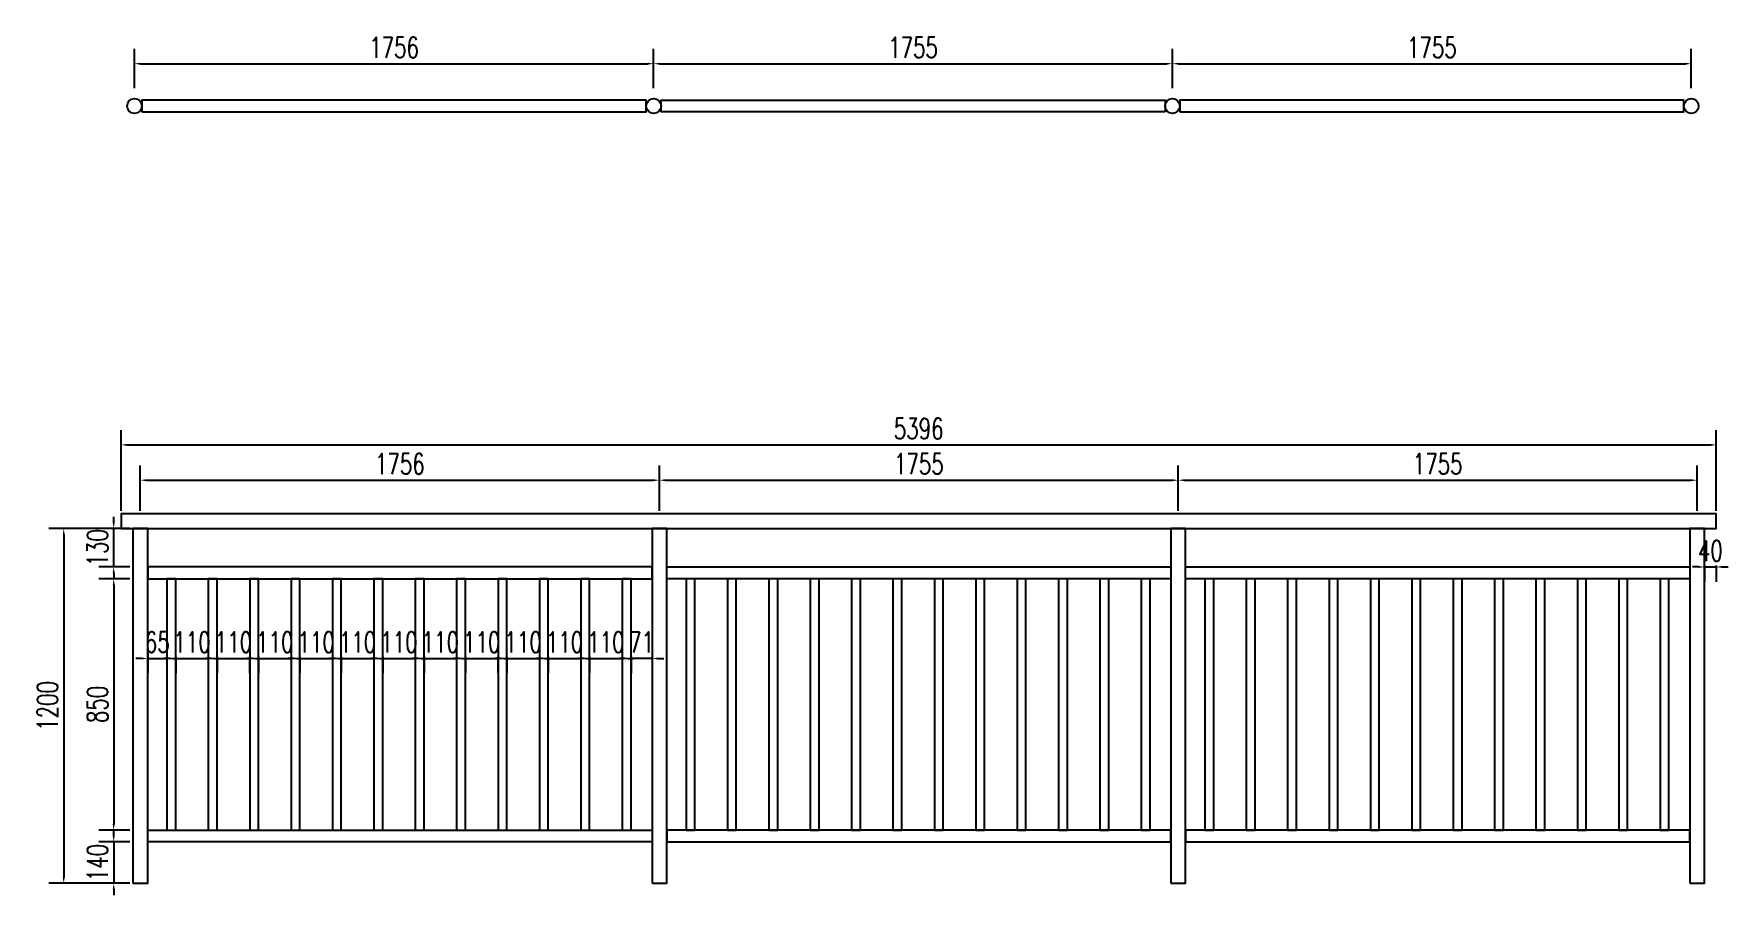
# Model space of a CAD drawing. Header units: millimetres. Extents: x -2430464 to 225692, y -180 to 1805330.
# Drawn here: x -1445424 to -1439693, y 614813 to 617726 of the extents above; entities that cross this region are included whole.
import ezdxf

# ---------------------------------------------------------------- set-up
doc = ezdxf.new("R2010")
doc.units = ezdxf.units.MM
doc.header["$LTSCALE"] = 1000
doc.layers.get('0').update_dxf_attribs({"linetype": 'CONTINUOUS'})
doc.layers.get('DEFPOINTS').update_dxf_attribs({"linetype": 'CONTINUOUS'})
for name, color, linetype in [('W-PLASTIC_RAILINGS塑木栏杆', 6, 'CONTINUOUS'), ('W-WOOD_FLOOR木地板', 30, 'CONTINUOUS'), ('景-通用-文字', 7, 'CONTINUOUS')]:
    doc.layers.add(name, color=color, linetype=linetype)
doc.styles.add('STANDARD_T3', font='simplex.shx', dxfattribs={"width": 0.7, "bigfont": 'gbcbig.shx'})
doc.dimstyles.new('W&&20', dxfattribs={"dimtxt": 70, "dimasz": 20, "dimexe": 50, "dimexo": 60, "dimgap": 20, "dimtad": 1, "dimdec": 0, "dimzin": 0, "dimdsep": 46, "dimtxsty": 'STANDARD_T3', "dimcen": 0.09, "dimclrd": 1, "dimclre": 1, "dimclrt": 7, "dimazin": 2, "dimtfac": 1, "dimtdec": 0, "dimtix": 1, "dimtmove": 2, "dimatfit": 3, "dimfxl": 0, "dimtolj": 1, "dimtzin": 0, "dimarcsym": 0})

# ---------------------------------------------------------------- blocks, each defined once
blk = doc.blocks.new('*U1765')
at = {"layer": 'W-PLASTIC_RAILINGS塑木栏杆'}
blk.add_lwpolyline([(-15, -420), (15, -420), (15, 430), (-15, 430)], close=True, dxfattribs=at)
blk = doc.blocks.new('*U1766')
at = {"layer": 'W-PLASTIC_RAILINGS塑木栏杆', "color": 0, "linetype": 'ByBlock', "lineweight": -2, "transparency": 16777216}
for p in [(0, 0), (140, 0), (280, 0), (420, 0), (560, 0), (700, 0), (840, 0), (980, 0), (1120, 0), (1260, 0), (1400, 0), (1540, 0)]:
    blk.add_blockref('*U1765', p, dxfattribs=at)
blk = doc.blocks.new('*D1785')
at = {"layer": 'DEFPOINTS', "color": 0, "transparency": 16777216}
for p in [(-1445129.2, 616052.8), (-1445323.2, 614852.8), (-1445089.2, 614852.8)]:
    blk.add_point(p, dxfattribs=at)
at = {"layer": 'W-WOOD_FLOOR木地板', "color": 1, "lineweight": -2, "transparency": 16777216}
for p, q in [((-1445189.2, 616052.8), (-1445373.2, 616052.8)), ((-1445323.2, 616032.8), (-1445323.2, 614872.8)), ((-1445149.2, 614852.8), (-1445373.2, 614852.8))]:
    blk.add_line(p, q, dxfattribs=at)
at = {"layer": 'W-WOOD_FLOOR木地板', "color": 1, "transparency": 16777216}
for points in [[(-1445326.5, 616032.8), (-1445319.8, 616032.8), (-1445323.2, 616052.8)], [(-1445326.5, 614872.8), (-1445319.8, 614872.8), (-1445323.2, 614852.8)]]:
    blk.add_solid(points, dxfattribs=at)
at = {"layer": 'W-WOOD_FLOOR木地板', "color": 7, "transparency": 16777216, "insert": (-1445378.2, 615452.8), "char_height": 70, "attachment_point": 5, "rotation": 90, "style": 'STANDARD_T3'}
blk.add_mtext('\\A1;1200', dxfattribs=at)
blk = doc.blocks.new('*D1771')
at = {"layer": 'DEFPOINTS', "color": 0, "transparency": 16777216}
for p in [(-1445039.2, 615882.8), (-1445154.2, 615032.8), (-1445039.2, 615032.8)]:
    blk.add_point(p, dxfattribs=at)
at = {"layer": 'W-WOOD_FLOOR木地板', "color": 1, "lineweight": -2, "transparency": 16777216}
for p, q in [((-1445099.2, 615882.8), (-1445204.2, 615882.8)), ((-1445154.2, 615862.8), (-1445154.2, 615052.8)), ((-1445099.2, 615032.8), (-1445204.2, 615032.8))]:
    blk.add_line(p, q, dxfattribs=at)
at = {"layer": 'W-WOOD_FLOOR木地板', "color": 1, "transparency": 16777216}
for points in [[(-1445157.5, 615862.8), (-1445150.8, 615862.8), (-1445154.2, 615882.8)], [(-1445157.5, 615052.8), (-1445150.8, 615052.8), (-1445154.2, 615032.8)]]:
    blk.add_solid(points, dxfattribs=at)
at = {"layer": 'W-WOOD_FLOOR木地板', "color": 7, "transparency": 16777216, "insert": (-1445209.2, 615457.8), "char_height": 70, "attachment_point": 5, "rotation": 90, "style": 'STANDARD_T3'}
blk.add_mtext('\\A1;850', dxfattribs=at)
blk = doc.blocks.new('*D1772')
at = {"layer": 'DEFPOINTS', "color": 0, "transparency": 16777216}
for p in [(-1445154.2, 616052.8), (-1445039.2, 616052.8), (-1445039.2, 615922.8)]:
    blk.add_point(p, dxfattribs=at)
at = {"layer": 'W-WOOD_FLOOR木地板', "color": 1, "lineweight": -2, "transparency": 16777216}
for p, q in [((-1445154.2, 616072.8), (-1445154.2, 616092.8)), ((-1445099.2, 616052.8), (-1445204.2, 616052.8)), ((-1445154.2, 615922.8), (-1445154.2, 616052.8)), ((-1445099.2, 615922.8), (-1445204.2, 615922.8)), ((-1445154.2, 615902.8), (-1445154.2, 615882.8))]:
    blk.add_line(p, q, dxfattribs=at)
at = {"layer": 'W-WOOD_FLOOR木地板', "color": 1, "transparency": 16777216}
for points in [[(-1445157.5, 616072.8), (-1445150.8, 616072.8), (-1445154.2, 616052.8)], [(-1445157.5, 615902.8), (-1445150.8, 615902.8), (-1445154.2, 615922.8)]]:
    blk.add_solid(points, dxfattribs=at)
at = {"layer": 'W-WOOD_FLOOR木地板', "color": 7, "transparency": 16777216, "insert": (-1445209.2, 615987.8), "char_height": 70, "attachment_point": 5, "rotation": 90, "style": 'STANDARD_T3'}
blk.add_mtext('\\A1;130', dxfattribs=at)
blk = doc.blocks.new('*D1786')
at = {"layer": 'DEFPOINTS', "color": 0, "transparency": 16777216}
for p in [(-1445039.2, 614992.8), (-1445154.1, 614852.8), (-1445039.2, 614852.8)]:
    blk.add_point(p, dxfattribs=at)
at = {"layer": 'W-WOOD_FLOOR木地板', "color": 1, "lineweight": -2, "transparency": 16777216}
for p, q in [((-1445099.2, 614992.8), (-1445204.1, 614992.8)), ((-1445154.1, 615012.8), (-1445154.1, 615032.8)), ((-1445154.1, 614992.8), (-1445154.1, 614852.8)), ((-1445099.2, 614852.8), (-1445204.1, 614852.8)), ((-1445154.1, 614832.8), (-1445154.1, 614812.8))]:
    blk.add_line(p, q, dxfattribs=at)
at = {"layer": 'W-WOOD_FLOOR木地板', "color": 1, "transparency": 16777216}
for points in [[(-1445157.4, 615012.8), (-1445150.8, 615012.8), (-1445154.1, 614992.8)], [(-1445157.4, 614832.8), (-1445150.8, 614832.8), (-1445154.1, 614852.8)]]:
    blk.add_solid(points, dxfattribs=at)
at = {"layer": 'W-WOOD_FLOOR木地板', "color": 7, "transparency": 16777216, "insert": (-1445209.1, 614922.8), "char_height": 70, "attachment_point": 5, "rotation": 90, "style": 'STANDARD_T3'}
blk.add_mtext('\\A1;140', dxfattribs=at)
blk = doc.blocks.new('*D1787')
at = {"layer": 'DEFPOINTS', "color": 0, "transparency": 16777216}
for p in [(-1443308.2, 616216.3), (-1445064.2, 616052.8), (-1443308.2, 616052.8)]:
    blk.add_point(p, dxfattribs=at)
at = {"layer": 'W-WOOD_FLOOR木地板', "color": 1, "lineweight": -2, "transparency": 16777216}
for p, q in [((-1445064.2, 616112.8), (-1445064.2, 616266.3)), ((-1443308.2, 616112.8), (-1443308.2, 616266.3)), ((-1445044.2, 616216.3), (-1443328.2, 616216.3))]:
    blk.add_line(p, q, dxfattribs=at)
at = {"layer": 'W-WOOD_FLOOR木地板', "color": 1, "transparency": 16777216}
for points in [[(-1445044.2, 616219.6), (-1445044.2, 616212.9), (-1445064.2, 616216.3)], [(-1443328.2, 616219.6), (-1443328.2, 616212.9), (-1443308.2, 616216.3)]]:
    blk.add_solid(points, dxfattribs=at)
at = {"layer": 'W-WOOD_FLOOR木地板', "color": 7, "transparency": 16777216, "insert": (-1444186.2, 616271.3), "char_height": 70, "attachment_point": 5, "style": 'STANDARD_T3'}
blk.add_mtext('\\A1;1756', dxfattribs=at)
blk = doc.blocks.new('*D1788')
at = {"layer": 'DEFPOINTS', "color": 0, "transparency": 16777216}
for p in [(-1441553.2, 616216.3), (-1443308.2, 616052.8), (-1441553.2, 616052.8)]:
    blk.add_point(p, dxfattribs=at)
at = {"layer": 'W-WOOD_FLOOR木地板', "color": 1, "lineweight": -2, "transparency": 16777216}
for p, q in [((-1443308.2, 616112.8), (-1443308.2, 616266.3)), ((-1441553.2, 616112.8), (-1441553.2, 616266.3)), ((-1443288.2, 616216.3), (-1441573.2, 616216.3))]:
    blk.add_line(p, q, dxfattribs=at)
at = {"layer": 'W-WOOD_FLOOR木地板', "color": 1, "transparency": 16777216}
for points in [[(-1443288.2, 616219.6), (-1443288.2, 616212.9), (-1443308.2, 616216.3)], [(-1441573.2, 616219.6), (-1441573.2, 616212.9), (-1441553.2, 616216.3)]]:
    blk.add_solid(points, dxfattribs=at)
at = {"layer": 'W-WOOD_FLOOR木地板', "color": 7, "transparency": 16777216, "insert": (-1442430.7, 616271.3), "char_height": 70, "attachment_point": 5, "style": 'STANDARD_T3'}
blk.add_mtext('\\A1;1755', dxfattribs=at)
blk = doc.blocks.new('*D1789')
at = {"layer": 'DEFPOINTS', "color": 0, "transparency": 16777216}
for p in [(-1439798.2, 616216.3), (-1441553.2, 616052.8), (-1439798.2, 616052.8)]:
    blk.add_point(p, dxfattribs=at)
at = {"layer": 'W-WOOD_FLOOR木地板', "color": 1, "lineweight": -2, "transparency": 16777216}
for p, q in [((-1441553.2, 616112.8), (-1441553.2, 616266.3)), ((-1439798.2, 616112.8), (-1439798.2, 616266.3)), ((-1441533.2, 616216.3), (-1439818.2, 616216.3))]:
    blk.add_line(p, q, dxfattribs=at)
at = {"layer": 'W-WOOD_FLOOR木地板', "color": 1, "transparency": 16777216}
for points in [[(-1441533.2, 616219.6), (-1441533.2, 616212.9), (-1441553.2, 616216.3)], [(-1439818.2, 616219.6), (-1439818.2, 616212.9), (-1439798.2, 616216.3)]]:
    blk.add_solid(points, dxfattribs=at)
at = {"layer": 'W-WOOD_FLOOR木地板', "color": 7, "transparency": 16777216, "insert": (-1440675.7, 616271.3), "char_height": 70, "attachment_point": 5, "style": 'STANDARD_T3'}
blk.add_mtext('\\A1;1755', dxfattribs=at)
blk = doc.blocks.new('*D1790')
at = {"layer": 'DEFPOINTS', "color": 0, "transparency": 16777216}
for p in [(-1445039.2, 615690.3), (-1444974.2, 615690.3), (-1444974.2, 615613.3)]:
    blk.add_point(p, dxfattribs=at)
at = {"layer": 'W-WOOD_FLOOR木地板', "color": 1, "lineweight": -2, "transparency": 16777216}
for p, q in [((-1445039.2, 615630.3), (-1445039.2, 615563.3)), ((-1444974.2, 615630.3), (-1444974.2, 615563.3)), ((-1445059.2, 615613.3), (-1445079.2, 615613.3)), ((-1445039.2, 615613.3), (-1444974.2, 615613.3)), ((-1444954.2, 615613.3), (-1444934.2, 615613.3))]:
    blk.add_line(p, q, dxfattribs=at)
at = {"layer": 'W-WOOD_FLOOR木地板', "color": 1, "transparency": 16777216}
for points in [[(-1445059.2, 615616.6), (-1445059.2, 615609.9), (-1445039.2, 615613.3)], [(-1444954.2, 615616.6), (-1444954.2, 615609.9), (-1444974.2, 615613.3)]]:
    blk.add_solid(points, dxfattribs=at)
at = {"layer": 'W-WOOD_FLOOR木地板', "color": 7, "transparency": 16777216, "insert": (-1445006.7, 615668.3), "char_height": 70, "attachment_point": 5, "style": 'STANDARD_T3'}
blk.add_mtext('\\A1;65', dxfattribs=at)
blk = doc.blocks.new('*D1773')
at = {"layer": 'DEFPOINTS', "color": 0, "transparency": 16777216}
for p in [(-1443684.2, 615737.2), (-1443574.2, 615737.2), (-1443574.2, 615613.3)]:
    blk.add_point(p, dxfattribs=at)
at = {"layer": '景-通用-文字', "color": 1, "lineweight": -2, "transparency": 16777216}
for p, q in [((-1443684.2, 615618.3), (-1443684.2, 615563.3)), ((-1443574.2, 615618.3), (-1443574.2, 615563.3)), ((-1443704.2, 615613.3), (-1443724.2, 615613.3)), ((-1443684.2, 615613.3), (-1443574.2, 615613.3)), ((-1443554.2, 615613.3), (-1443534.2, 615613.3))]:
    blk.add_line(p, q, dxfattribs=at)
at = {"layer": '景-通用-文字', "color": 1, "transparency": 16777216}
for points in [[(-1443704.2, 615616.6), (-1443704.2, 615609.9), (-1443684.2, 615613.3)], [(-1443554.2, 615616.6), (-1443554.2, 615609.9), (-1443574.2, 615613.3)]]:
    blk.add_solid(points, dxfattribs=at)
at = {"layer": '景-通用-文字', "color": 7, "transparency": 16777216, "insert": (-1443629.2, 615668.3), "char_height": 70, "attachment_point": 5, "style": 'STANDARD_T3'}
blk.add_mtext('\\A1;110', dxfattribs=at)
blk = doc.blocks.new('*D1774')
at = {"layer": 'DEFPOINTS', "color": 0, "transparency": 16777216}
for p in [(-1443544.2, 615736.2), (-1443434.2, 615736.2), (-1443434.2, 615613.3)]:
    blk.add_point(p, dxfattribs=at)
at = {"layer": '景-通用-文字', "color": 1, "lineweight": -2, "transparency": 16777216}
for p, q in [((-1443544.2, 615618.3), (-1443544.2, 615563.3)), ((-1443434.2, 615618.3), (-1443434.2, 615563.3)), ((-1443564.2, 615613.3), (-1443584.2, 615613.3)), ((-1443544.2, 615613.3), (-1443434.2, 615613.3)), ((-1443414.2, 615613.3), (-1443394.2, 615613.3))]:
    blk.add_line(p, q, dxfattribs=at)
at = {"layer": '景-通用-文字', "color": 1, "transparency": 16777216}
for points in [[(-1443564.2, 615616.6), (-1443564.2, 615609.9), (-1443544.2, 615613.3)], [(-1443414.2, 615616.6), (-1443414.2, 615609.9), (-1443434.2, 615613.3)]]:
    blk.add_solid(points, dxfattribs=at)
at = {"layer": '景-通用-文字', "color": 7, "transparency": 16777216, "insert": (-1443489.2, 615668.3), "char_height": 70, "attachment_point": 5, "style": 'STANDARD_T3'}
blk.add_mtext('\\A1;110', dxfattribs=at)
blk = doc.blocks.new('*D1775')
at = {"layer": 'DEFPOINTS', "color": 0, "transparency": 16777216}
for p in [(-1443404.2, 615733.5), (-1443333.2, 615733.5), (-1443404.2, 615613.3)]:
    blk.add_point(p, dxfattribs=at)
at = {"layer": 'W-PLASTIC_RAILINGS塑木栏杆', "color": 1, "lineweight": -2, "transparency": 16777216}
for p, q in [((-1443404.2, 615618.3), (-1443404.2, 615563.3)), ((-1443333.2, 615618.3), (-1443333.2, 615563.3)), ((-1443424.2, 615613.3), (-1443444.2, 615613.3)), ((-1443333.2, 615613.3), (-1443404.2, 615613.3)), ((-1443313.2, 615613.3), (-1443293.2, 615613.3))]:
    blk.add_line(p, q, dxfattribs=at)
at = {"layer": 'W-PLASTIC_RAILINGS塑木栏杆', "color": 1, "transparency": 16777216}
for points in [[(-1443424.2, 615616.6), (-1443424.2, 615609.9), (-1443404.2, 615613.3)], [(-1443313.2, 615616.6), (-1443313.2, 615609.9), (-1443333.2, 615613.3)]]:
    blk.add_solid(points, dxfattribs=at)
at = {"layer": 'W-PLASTIC_RAILINGS塑木栏杆', "color": 7, "transparency": 16777216, "insert": (-1443368.7, 615668.3), "char_height": 70, "attachment_point": 5, "style": 'STANDARD_T3'}
blk.add_mtext('\\A1;71', dxfattribs=at)
blk = doc.blocks.new('*D1778')
at = {"layer": 'DEFPOINTS', "color": 0, "transparency": 16777216}
for p in [(-1443824.2, 615737.2), (-1443714.2, 615737.2), (-1443714.2, 615613.3)]:
    blk.add_point(p, dxfattribs=at)
at = {"layer": '景-通用-文字', "color": 1, "lineweight": -2, "transparency": 16777216}
for p, q in [((-1443824.2, 615618.3), (-1443824.2, 615563.3)), ((-1443714.2, 615618.3), (-1443714.2, 615563.3)), ((-1443844.2, 615613.3), (-1443864.2, 615613.3)), ((-1443824.2, 615613.3), (-1443714.2, 615613.3)), ((-1443694.2, 615613.3), (-1443674.2, 615613.3))]:
    blk.add_line(p, q, dxfattribs=at)
at = {"layer": '景-通用-文字', "color": 1, "transparency": 16777216}
for points in [[(-1443844.2, 615616.6), (-1443844.2, 615609.9), (-1443824.2, 615613.3)], [(-1443694.2, 615616.6), (-1443694.2, 615609.9), (-1443714.2, 615613.3)]]:
    blk.add_solid(points, dxfattribs=at)
at = {"layer": '景-通用-文字', "color": 7, "transparency": 16777216, "insert": (-1443769.2, 615668.3), "char_height": 70, "attachment_point": 5, "style": 'STANDARD_T3'}
blk.add_mtext('\\A1;110', dxfattribs=at)
blk = doc.blocks.new('*D1779')
at = {"layer": 'DEFPOINTS', "color": 0, "transparency": 16777216}
for p in [(-1443964.2, 615737.2), (-1443854.2, 615737.2), (-1443854.2, 615613.3)]:
    blk.add_point(p, dxfattribs=at)
at = {"layer": '景-通用-文字', "color": 1, "lineweight": -2, "transparency": 16777216}
for p, q in [((-1443964.2, 615618.3), (-1443964.2, 615563.3)), ((-1443854.2, 615618.3), (-1443854.2, 615563.3)), ((-1443984.2, 615613.3), (-1444004.2, 615613.3)), ((-1443964.2, 615613.3), (-1443854.2, 615613.3)), ((-1443834.2, 615613.3), (-1443814.2, 615613.3))]:
    blk.add_line(p, q, dxfattribs=at)
at = {"layer": '景-通用-文字', "color": 1, "transparency": 16777216}
for points in [[(-1443984.2, 615616.6), (-1443984.2, 615609.9), (-1443964.2, 615613.3)], [(-1443834.2, 615616.6), (-1443834.2, 615609.9), (-1443854.2, 615613.3)]]:
    blk.add_solid(points, dxfattribs=at)
at = {"layer": '景-通用-文字', "color": 7, "transparency": 16777216, "insert": (-1443909.2, 615668.3), "char_height": 70, "attachment_point": 5, "style": 'STANDARD_T3'}
blk.add_mtext('\\A1;110', dxfattribs=at)
blk = doc.blocks.new('*D1780')
at = {"layer": 'DEFPOINTS', "color": 0, "transparency": 16777216}
for p in [(-1444104.2, 615737.2), (-1443994.2, 615737.2), (-1443994.2, 615613.3)]:
    blk.add_point(p, dxfattribs=at)
at = {"layer": '景-通用-文字', "color": 1, "lineweight": -2, "transparency": 16777216}
for p, q in [((-1444104.2, 615618.3), (-1444104.2, 615563.3)), ((-1443994.2, 615618.3), (-1443994.2, 615563.3)), ((-1444124.2, 615613.3), (-1444144.2, 615613.3)), ((-1444104.2, 615613.3), (-1443994.2, 615613.3)), ((-1443974.2, 615613.3), (-1443954.2, 615613.3))]:
    blk.add_line(p, q, dxfattribs=at)
at = {"layer": '景-通用-文字', "color": 1, "transparency": 16777216}
for points in [[(-1444124.2, 615616.6), (-1444124.2, 615609.9), (-1444104.2, 615613.3)], [(-1443974.2, 615616.6), (-1443974.2, 615609.9), (-1443994.2, 615613.3)]]:
    blk.add_solid(points, dxfattribs=at)
at = {"layer": '景-通用-文字', "color": 7, "transparency": 16777216, "insert": (-1444049.2, 615668.3), "char_height": 70, "attachment_point": 5, "style": 'STANDARD_T3'}
blk.add_mtext('\\A1;110', dxfattribs=at)
blk = doc.blocks.new('*D1781')
at = {"layer": 'DEFPOINTS', "color": 0, "transparency": 16777216}
for p in [(-1444244.2, 615737.2), (-1444134.2, 615737.2), (-1444134.2, 615613.3)]:
    blk.add_point(p, dxfattribs=at)
at = {"layer": '景-通用-文字', "color": 1, "lineweight": -2, "transparency": 16777216}
for p, q in [((-1444244.2, 615618.3), (-1444244.2, 615563.3)), ((-1444134.2, 615618.3), (-1444134.2, 615563.3)), ((-1444264.2, 615613.3), (-1444284.2, 615613.3)), ((-1444244.2, 615613.3), (-1444134.2, 615613.3)), ((-1444114.2, 615613.3), (-1444094.2, 615613.3))]:
    blk.add_line(p, q, dxfattribs=at)
at = {"layer": '景-通用-文字', "color": 1, "transparency": 16777216}
for points in [[(-1444264.2, 615616.6), (-1444264.2, 615609.9), (-1444244.2, 615613.3)], [(-1444114.2, 615616.6), (-1444114.2, 615609.9), (-1444134.2, 615613.3)]]:
    blk.add_solid(points, dxfattribs=at)
at = {"layer": '景-通用-文字', "color": 7, "transparency": 16777216, "insert": (-1444189.2, 615668.3), "char_height": 70, "attachment_point": 5, "style": 'STANDARD_T3'}
blk.add_mtext('\\A1;110', dxfattribs=at)
blk = doc.blocks.new('*D1782')
at = {"layer": 'DEFPOINTS', "color": 0, "transparency": 16777216}
for p in [(-1444384.2, 615737.2), (-1444274.2, 615737.2), (-1444274.2, 615613.3)]:
    blk.add_point(p, dxfattribs=at)
at = {"layer": '景-通用-文字', "color": 1, "lineweight": -2, "transparency": 16777216}
for p, q in [((-1444384.2, 615618.3), (-1444384.2, 615563.3)), ((-1444274.2, 615618.3), (-1444274.2, 615563.3)), ((-1444404.2, 615613.3), (-1444424.2, 615613.3)), ((-1444384.2, 615613.3), (-1444274.2, 615613.3)), ((-1444254.2, 615613.3), (-1444234.2, 615613.3))]:
    blk.add_line(p, q, dxfattribs=at)
at = {"layer": '景-通用-文字', "color": 1, "transparency": 16777216}
for points in [[(-1444404.2, 615616.6), (-1444404.2, 615609.9), (-1444384.2, 615613.3)], [(-1444254.2, 615616.6), (-1444254.2, 615609.9), (-1444274.2, 615613.3)]]:
    blk.add_solid(points, dxfattribs=at)
at = {"layer": '景-通用-文字', "color": 7, "transparency": 16777216, "insert": (-1444329.2, 615668.3), "char_height": 70, "attachment_point": 5, "style": 'STANDARD_T3'}
blk.add_mtext('\\A1;110', dxfattribs=at)
blk = doc.blocks.new('*D1783')
at = {"layer": 'DEFPOINTS', "color": 0, "transparency": 16777216}
for p in [(-1444524.2, 615737.2), (-1444414.2, 615737.2), (-1444414.2, 615613.3)]:
    blk.add_point(p, dxfattribs=at)
at = {"layer": '景-通用-文字', "color": 1, "lineweight": -2, "transparency": 16777216}
for p, q in [((-1444524.2, 615618.3), (-1444524.2, 615563.3)), ((-1444414.2, 615618.3), (-1444414.2, 615563.3)), ((-1444544.2, 615613.3), (-1444564.2, 615613.3)), ((-1444524.2, 615613.3), (-1444414.2, 615613.3)), ((-1444394.2, 615613.3), (-1444374.2, 615613.3))]:
    blk.add_line(p, q, dxfattribs=at)
at = {"layer": '景-通用-文字', "color": 1, "transparency": 16777216}
for points in [[(-1444544.2, 615616.6), (-1444544.2, 615609.9), (-1444524.2, 615613.3)], [(-1444394.2, 615616.6), (-1444394.2, 615609.9), (-1444414.2, 615613.3)]]:
    blk.add_solid(points, dxfattribs=at)
at = {"layer": '景-通用-文字', "color": 7, "transparency": 16777216, "insert": (-1444469.2, 615668.3), "char_height": 70, "attachment_point": 5, "style": 'STANDARD_T3'}
blk.add_mtext('\\A1;110', dxfattribs=at)
blk = doc.blocks.new('*D1784')
at = {"layer": 'DEFPOINTS', "color": 0, "transparency": 16777216}
for p in [(-1444664.2, 615737.2), (-1444554.2, 615737.2), (-1444554.2, 615613.3)]:
    blk.add_point(p, dxfattribs=at)
at = {"layer": '景-通用-文字', "color": 1, "lineweight": -2, "transparency": 16777216}
for p, q in [((-1444664.2, 615618.3), (-1444664.2, 615563.3)), ((-1444554.2, 615618.3), (-1444554.2, 615563.3)), ((-1444684.2, 615613.3), (-1444704.2, 615613.3)), ((-1444664.2, 615613.3), (-1444554.2, 615613.3)), ((-1444534.2, 615613.3), (-1444514.2, 615613.3))]:
    blk.add_line(p, q, dxfattribs=at)
at = {"layer": '景-通用-文字', "color": 1, "transparency": 16777216}
for points in [[(-1444684.2, 615616.6), (-1444684.2, 615609.9), (-1444664.2, 615613.3)], [(-1444534.2, 615616.6), (-1444534.2, 615609.9), (-1444554.2, 615613.3)]]:
    blk.add_solid(points, dxfattribs=at)
at = {"layer": '景-通用-文字', "color": 7, "transparency": 16777216, "insert": (-1444609.2, 615668.3), "char_height": 70, "attachment_point": 5, "style": 'STANDARD_T3'}
blk.add_mtext('\\A1;110', dxfattribs=at)
blk = doc.blocks.new('*D1776')
at = {"layer": 'DEFPOINTS', "color": 0, "transparency": 16777216}
for p in [(-1444804.2, 615737.2), (-1444694.2, 615737.2), (-1444694.2, 615613.3)]:
    blk.add_point(p, dxfattribs=at)
at = {"layer": '景-通用-文字', "color": 1, "lineweight": -2, "transparency": 16777216}
for p, q in [((-1444804.2, 615618.3), (-1444804.2, 615563.3)), ((-1444694.2, 615618.3), (-1444694.2, 615563.3)), ((-1444824.2, 615613.3), (-1444844.2, 615613.3)), ((-1444804.2, 615613.3), (-1444694.2, 615613.3)), ((-1444674.2, 615613.3), (-1444654.2, 615613.3))]:
    blk.add_line(p, q, dxfattribs=at)
at = {"layer": '景-通用-文字', "color": 1, "transparency": 16777216}
for points in [[(-1444824.2, 615616.6), (-1444824.2, 615609.9), (-1444804.2, 615613.3)], [(-1444674.2, 615616.6), (-1444674.2, 615609.9), (-1444694.2, 615613.3)]]:
    blk.add_solid(points, dxfattribs=at)
at = {"layer": '景-通用-文字', "color": 7, "transparency": 16777216, "insert": (-1444749.2, 615668.3), "char_height": 70, "attachment_point": 5, "style": 'STANDARD_T3'}
blk.add_mtext('\\A1;110', dxfattribs=at)
blk = doc.blocks.new('*D1777')
at = {"layer": 'DEFPOINTS', "color": 0, "transparency": 16777216}
for p in [(-1444944.2, 615737.2), (-1444834.2, 615737.2), (-1444834.2, 615613.3)]:
    blk.add_point(p, dxfattribs=at)
at = {"layer": '景-通用-文字', "color": 1, "lineweight": -2, "transparency": 16777216}
for p, q in [((-1444944.2, 615618.3), (-1444944.2, 615563.3)), ((-1444834.2, 615618.3), (-1444834.2, 615563.3)), ((-1444964.2, 615613.3), (-1444984.2, 615613.3)), ((-1444944.2, 615613.3), (-1444834.2, 615613.3)), ((-1444814.2, 615613.3), (-1444794.2, 615613.3))]:
    blk.add_line(p, q, dxfattribs=at)
at = {"layer": '景-通用-文字', "color": 1, "transparency": 16777216}
for points in [[(-1444964.2, 615616.6), (-1444964.2, 615609.9), (-1444944.2, 615613.3)], [(-1444814.2, 615616.6), (-1444814.2, 615609.9), (-1444834.2, 615613.3)]]:
    blk.add_solid(points, dxfattribs=at)
at = {"layer": '景-通用-文字', "color": 7, "transparency": 16777216, "insert": (-1444889.2, 615668.3), "char_height": 70, "attachment_point": 5, "style": 'STANDARD_T3'}
blk.add_mtext('\\A1;110', dxfattribs=at)
blk = doc.blocks.new('*U1767')
at = {"layer": 'W-PLASTIC_RAILINGS塑木栏杆'}
blk.add_lwpolyline([(-15, -420), (15, -420), (15, 430), (-15, 430)], close=True, dxfattribs=at)
blk = doc.blocks.new('*U1768')
at = {"layer": 'W-PLASTIC_RAILINGS塑木栏杆', "color": 0, "linetype": 'ByBlock', "lineweight": -2, "transparency": 16777216}
for p in [(0, 0), (140, 0), (280, 0), (420, 0), (560, 0), (700, 0), (840, 0), (980, 0), (1120, 0), (1260, 0), (1400, 0), (1540, 0)]:
    blk.add_blockref('*U1767', p, dxfattribs=at)
blk = doc.blocks.new('*U1769')
at = {"layer": 'W-PLASTIC_RAILINGS塑木栏杆'}
blk.add_lwpolyline([(-15, -420), (15, -420), (15, 430), (-15, 430)], close=True, dxfattribs=at)
blk = doc.blocks.new('*U1770')
at = {"layer": 'W-PLASTIC_RAILINGS塑木栏杆', "color": 0, "linetype": 'ByBlock', "lineweight": -2, "transparency": 16777216}
for p in [(0, 0), (140, 0), (280, 0), (420, 0), (560, 0), (700, 0), (840, 0), (980, 0), (1120, 0), (1260, 0), (1400, 0), (1540, 0)]:
    blk.add_blockref('*U1769', p, dxfattribs=at)
blk = doc.blocks.new('*D2164')
at = {"color": 1, "lineweight": -2, "transparency": 16777216}
for p, q in [((-1439793.2, 615922.8), (-1439813.2, 615922.8)), ((-1439773.2, 615927.8), (-1439773.2, 615872.8)), ((-1439773.2, 615922.8), (-1439733.2, 615922.8)), ((-1439733.2, 615927.8), (-1439733.2, 615872.8)), ((-1439713.2, 615922.8), (-1439693.2, 615922.8))]:
    blk.add_line(p, q, dxfattribs=at)
at = {"color": 1, "transparency": 16777216}
for points in [[(-1439793.2, 615926.1), (-1439793.2, 615919.4), (-1439773.2, 615922.8)], [(-1439713.2, 615926.1), (-1439713.2, 615919.4), (-1439733.2, 615922.8)]]:
    blk.add_solid(points, dxfattribs=at)
at = {"layer": 'DEFPOINTS', "color": 0, "transparency": 16777216}
for p in [(-1439773.2, 616052.8), (-1439733.2, 616052.8), (-1439733.2, 615922.8)]:
    blk.add_point(p, dxfattribs=at)
at = {"color": 7, "transparency": 16777216, "insert": (-1439753.2, 615977.8), "char_height": 70, "attachment_point": 5, "style": 'STANDARD_T3'}
blk.add_mtext('\\A1;40', dxfattribs=at)
blk = doc.blocks.new('*D2165')
at = {"layer": 'DEFPOINTS', "color": 0, "transparency": 16777216}
for p in [(-1439733.2, 616335.7), (-1445129.2, 616052.8), (-1439733.2, 616052.8)]:
    blk.add_point(p, dxfattribs=at)
at = {"layer": 'W-WOOD_FLOOR木地板', "color": 1, "lineweight": -2, "transparency": 16777216}
for p, q in [((-1445129.2, 616112.8), (-1445129.2, 616385.7)), ((-1439733.2, 616112.8), (-1439733.2, 616385.7)), ((-1445109.2, 616335.7), (-1439753.2, 616335.7))]:
    blk.add_line(p, q, dxfattribs=at)
at = {"layer": 'W-WOOD_FLOOR木地板', "color": 1, "transparency": 16777216}
for points in [[(-1445109.2, 616339.1), (-1445109.2, 616332.4), (-1445129.2, 616335.7)], [(-1439753.2, 616339.1), (-1439753.2, 616332.4), (-1439733.2, 616335.7)]]:
    blk.add_solid(points, dxfattribs=at)
at = {"layer": 'W-WOOD_FLOOR木地板', "color": 7, "transparency": 16777216, "insert": (-1442431.2, 616390.7), "char_height": 70, "attachment_point": 5, "style": 'STANDARD_T3'}
blk.add_mtext('\\A1;5396', dxfattribs=at)
blk = doc.blocks.new('*D2272')
at = {"color": 1, "lineweight": -2, "transparency": 16777216}
for p, q in [((-1445083.8, 617542), (-1445083.8, 617675.2)), ((-1445063.8, 617625.2), (-1443347.8, 617625.2)), ((-1443327.8, 617542), (-1443327.8, 617675.2))]:
    blk.add_line(p, q, dxfattribs=at)
at = {"color": 1, "transparency": 16777216}
for points in [[(-1445063.8, 617628.5), (-1445063.8, 617621.8), (-1445083.8, 617625.2)], [(-1443347.8, 617628.5), (-1443347.8, 617621.8), (-1443327.8, 617625.2)]]:
    blk.add_solid(points, dxfattribs=at)
at = {"layer": 'DEFPOINTS', "color": 0, "transparency": 16777216}
for p in [(-1443327.8, 617625.2), (-1445083.8, 617482), (-1443327.8, 617482)]:
    blk.add_point(p, dxfattribs=at)
at = {"color": 7, "transparency": 16777216, "insert": (-1444205.8, 617680.2), "char_height": 70, "attachment_point": 5, "style": 'STANDARD_T3'}
blk.add_mtext('\\A1;1756', dxfattribs=at)
blk = doc.blocks.new('*D2273')
at = {"color": 1, "lineweight": -2, "transparency": 16777216}
for p, q in [((-1443327.8, 617542), (-1443327.8, 617675.2)), ((-1443307.8, 617625.2), (-1441592.8, 617625.2)), ((-1441572.8, 617542), (-1441572.8, 617675.2))]:
    blk.add_line(p, q, dxfattribs=at)
at = {"color": 1, "transparency": 16777216}
for points in [[(-1443307.8, 617628.5), (-1443307.8, 617621.8), (-1443327.8, 617625.2)], [(-1441592.8, 617628.5), (-1441592.8, 617621.8), (-1441572.8, 617625.2)]]:
    blk.add_solid(points, dxfattribs=at)
at = {"layer": 'DEFPOINTS', "color": 0, "transparency": 16777216}
for p in [(-1441572.8, 617625.2), (-1443327.8, 617482), (-1441572.8, 617482)]:
    blk.add_point(p, dxfattribs=at)
at = {"color": 7, "transparency": 16777216, "insert": (-1442450.3, 617680.2), "char_height": 70, "attachment_point": 5, "style": 'STANDARD_T3'}
blk.add_mtext('\\A1;1755', dxfattribs=at)
blk = doc.blocks.new('*D2274')
at = {"color": 1, "lineweight": -2, "transparency": 16777216}
for p, q in [((-1441572.8, 617542), (-1441572.8, 617675.2)), ((-1441552.8, 617625.2), (-1439837.8, 617625.2)), ((-1439817.8, 617542), (-1439817.8, 617675.2))]:
    blk.add_line(p, q, dxfattribs=at)
at = {"color": 1, "transparency": 16777216}
for points in [[(-1441552.8, 617628.5), (-1441552.8, 617621.8), (-1441572.8, 617625.2)], [(-1439837.8, 617628.5), (-1439837.8, 617621.8), (-1439817.8, 617625.2)]]:
    blk.add_solid(points, dxfattribs=at)
at = {"layer": 'DEFPOINTS', "color": 0, "transparency": 16777216}
for p in [(-1439817.8, 617625.2), (-1441572.8, 617482), (-1439817.8, 617482)]:
    blk.add_point(p, dxfattribs=at)
at = {"color": 7, "transparency": 16777216, "insert": (-1440695.3, 617680.2), "char_height": 70, "attachment_point": 5, "style": 'STANDARD_T3'}
blk.add_mtext('\\A1;1755', dxfattribs=at)

msp = doc.modelspace()

# ---------------------------------------------------------------- linework, layer by layer
at = {"layer": 'W-PLASTIC_RAILINGS塑木栏杆'}
for points in [[(-1445058.8, 617462.05), (-1443352.8, 617462.05), (-1443352.8, 617502.05), (-1445058.8, 617502.05)], [(-1441597.8, 617462.05), (-1443302.8, 617462.05), (-1443302.8, 617502.05), (-1441597.8, 617502.05)], [(-1441547.8, 617462.05), (-1439842.8, 617462.05), (-1439842.8, 617502.05), (-1441547.8, 617502.05)], [(-1445129.16, 616052.76), (-1439733.16, 616052.76), (-1439733.16, 616102.76), (-1445129.16, 616102.76)], [(-1445089.16, 614852.76), (-1445039.16, 614852.76), (-1445039.16, 616052.76), (-1445089.16, 616052.76)], [(-1443333.16, 614852.76), (-1443283.16, 614852.76), (-1443283.16, 616052.76), (-1443333.16, 616052.76)], [(-1441578.16, 614852.76), (-1441528.16, 614852.76), (-1441528.16, 616052.76), (-1441578.16, 616052.76)], [(-1439823.16, 614852.76), (-1439773.16, 614852.76), (-1439773.16, 616052.76), (-1439823.16, 616052.76)], [(-1445039.16, 615882.76), (-1443333.16, 615882.76), (-1443333.16, 615922.76), (-1445039.16, 615922.76)], [(-1441578.16, 615882.76), (-1443283.16, 615882.76), (-1443283.16, 615922.76), (-1441578.16, 615922.76)], [(-1439823.16, 615882.76), (-1441528.16, 615882.76), (-1441528.16, 615922.76), (-1439823.16, 615922.76)], [(-1445039.16, 615032.76), (-1443333.16, 615032.76), (-1443333.16, 614992.76), (-1445039.16, 614992.76)], [(-1441578.16, 615032.76), (-1443283.16, 615032.76), (-1443283.16, 614992.76), (-1441578.16, 614992.76)], [(-1439823.16, 615032.76), (-1441528.16, 615032.76), (-1441528.16, 614992.76), (-1439823.16, 614992.76)]]:
    msp.add_lwpolyline(points, close=True, dxfattribs=at)
for centre in [(-1445083.8, 617482.05), (-1443327.8, 617482.05), (-1441572.8, 617482.05), (-1439817.8, 617482.05)]:
    msp.add_circle(centre, 25, dxfattribs=at)

# ---------------------------------------------------------------- block references
for name, p in [('*U1766', (-1444959.16, 615452.76)), ('*U1768', (-1443203.16, 615452.76)), ('*U1770', (-1441448.16, 615452.76))]:
    msp.add_blockref(name, p, dxfattribs=at)

# ---------------------------------------------------------------- dimensions: what is measured, and where the dimension line sits
for base, p1, p2, picture, middle in [((-1443327.8, 617625.18), (-1445083.8, 617482.05), (-1443327.8, 617482.05), '*D2272', (-1444205.8, 617680.18)), ((-1441572.8, 617625.18), (-1443327.8, 617482.05), (-1441572.8, 617482.05), '*D2273', (-1442450.3, 617680.18)), ((-1439817.8, 617625.18), (-1441572.8, 617482.05), (-1439817.8, 617482.05), '*D2274', (-1440695.3, 617680.18))]:
    dim = msp.add_linear_dim(base=base, p1=p1, p2=p2, dimstyle='W&&20')
    dim.commit()
    dim.dimension.update_dxf_attribs({"geometry": picture, "text_midpoint": middle})
at = {"color": 1}
dim = msp.add_linear_dim(base=(-1439733.16, 615922.76), p1=(-1439773.16, 616052.76), p2=(-1439733.16, 616052.76), dimstyle='W&&20', override={"dimfxl": 5, "dimfxlon": 1, "dimarcsym": 2}, dxfattribs=at)
dim.commit()
dim.dimension.update_dxf_attribs({"geometry": '*D2164', "text_midpoint": (-1439753.16, 615977.76)})
at = {"layer": 'W-PLASTIC_RAILINGS塑木栏杆', "color": 3}
dim = msp.add_linear_dim(base=(-1443404.16, 615613.26), p1=(-1443333.16, 615733.53), p2=(-1443404.16, 615733.53), dimstyle='W&&20', override={"dimfxl": 5, "dimfxlon": 1, "dimarcsym": 2}, dxfattribs=at)
dim.commit()
dim.dimension.update_dxf_attribs({"geometry": '*D1775', "text_midpoint": (-1443368.66, 615668.26)})
at = {"layer": 'W-WOOD_FLOOR木地板'}
for base, p1, p2, picture, middle in [((-1439733.16, 616335.72), (-1445129.16, 616052.76), (-1439733.16, 616052.76), '*D2165', (-1442431.16, 616390.72)), ((-1443308.16, 616216.26), (-1445064.16, 616052.76), (-1443308.16, 616052.76), '*D1787', (-1444186.16, 616271.26)), ((-1441553.16, 616216.26), (-1443308.16, 616052.76), (-1441553.16, 616052.76), '*D1788', (-1442430.66, 616271.26)), ((-1439798.16, 616216.26), (-1441553.16, 616052.76), (-1439798.16, 616052.76), '*D1789', (-1440675.66, 616271.26)), ((-1444974.16, 615613.26), (-1445039.16, 615690.26), (-1444974.16, 615690.26), '*D1790', (-1445006.66, 615668.26))]:
    dim = msp.add_linear_dim(base=base, p1=p1, p2=p2, dimstyle='W&&20', dxfattribs=at)
    dim.commit()
    dim.dimension.update_dxf_attribs({"geometry": picture, "text_midpoint": middle})
for base, p1, p2, picture, middle in [((-1445154.16, 616052.76), (-1445039.16, 615922.76), (-1445039.16, 616052.76), '*D1772', (-1445209.16, 615987.76)), ((-1445323.16, 614852.76), (-1445129.16, 616052.76), (-1445089.16, 614852.76), '*D1785', (-1445378.16, 615452.76)), ((-1445154.16, 615032.76), (-1445039.16, 615882.76), (-1445039.16, 615032.76), '*D1771', (-1445209.16, 615457.76)), ((-1445154.1, 614852.76), (-1445039.16, 614992.76), (-1445039.16, 614852.76), '*D1786', (-1445209.1, 614922.76))]:
    dim = msp.add_linear_dim(base=base, p1=p1, p2=p2, angle=90, dimstyle='W&&20', dxfattribs=at)
    dim.commit()
    dim.dimension.update_dxf_attribs({"geometry": picture, "text_midpoint": middle})
at = {"layer": '景-通用-文字', "color": 3}
for base, p1, p2, picture, middle in [((-1444834.16, 615613.26), (-1444944.16, 615737.17), (-1444834.16, 615737.17), '*D1777', (-1444889.16, 615668.26)), ((-1444694.16, 615613.26), (-1444804.16, 615737.17), (-1444694.16, 615737.17), '*D1776', (-1444749.16, 615668.26)), ((-1444554.16, 615613.26), (-1444664.16, 615737.17), (-1444554.16, 615737.17), '*D1784', (-1444609.16, 615668.26)), ((-1444414.16, 615613.26), (-1444524.16, 615737.17), (-1444414.16, 615737.17), '*D1783', (-1444469.16, 615668.26)), ((-1444274.16, 615613.26), (-1444384.16, 615737.17), (-1444274.16, 615737.17), '*D1782', (-1444329.16, 615668.26)), ((-1444134.16, 615613.26), (-1444244.16, 615737.17), (-1444134.16, 615737.17), '*D1781', (-1444189.16, 615668.26)), ((-1443994.16, 615613.26), (-1444104.16, 615737.17), (-1443994.16, 615737.17), '*D1780', (-1444049.16, 615668.26)), ((-1443854.16, 615613.26), (-1443964.16, 615737.17), (-1443854.16, 615737.17), '*D1779', (-1443909.16, 615668.26)), ((-1443714.16, 615613.26), (-1443824.16, 615737.17), (-1443714.16, 615737.17), '*D1778', (-1443769.16, 615668.26)), ((-1443574.16, 615613.26), (-1443684.16, 615737.17), (-1443574.16, 615737.17), '*D1773', (-1443629.16, 615668.26)), ((-1443434.16, 615613.26), (-1443544.16, 615736.23), (-1443434.16, 615736.23), '*D1774', (-1443489.16, 615668.26))]:
    dim = msp.add_linear_dim(base=base, p1=p1, p2=p2, dimstyle='W&&20', override={"dimfxl": 5, "dimfxlon": 1, "dimarcsym": 2}, dxfattribs=at)
    dim.commit()
    dim.dimension.update_dxf_attribs({"geometry": picture, "text_midpoint": middle})

doc.saveas('drawing.dxf')
